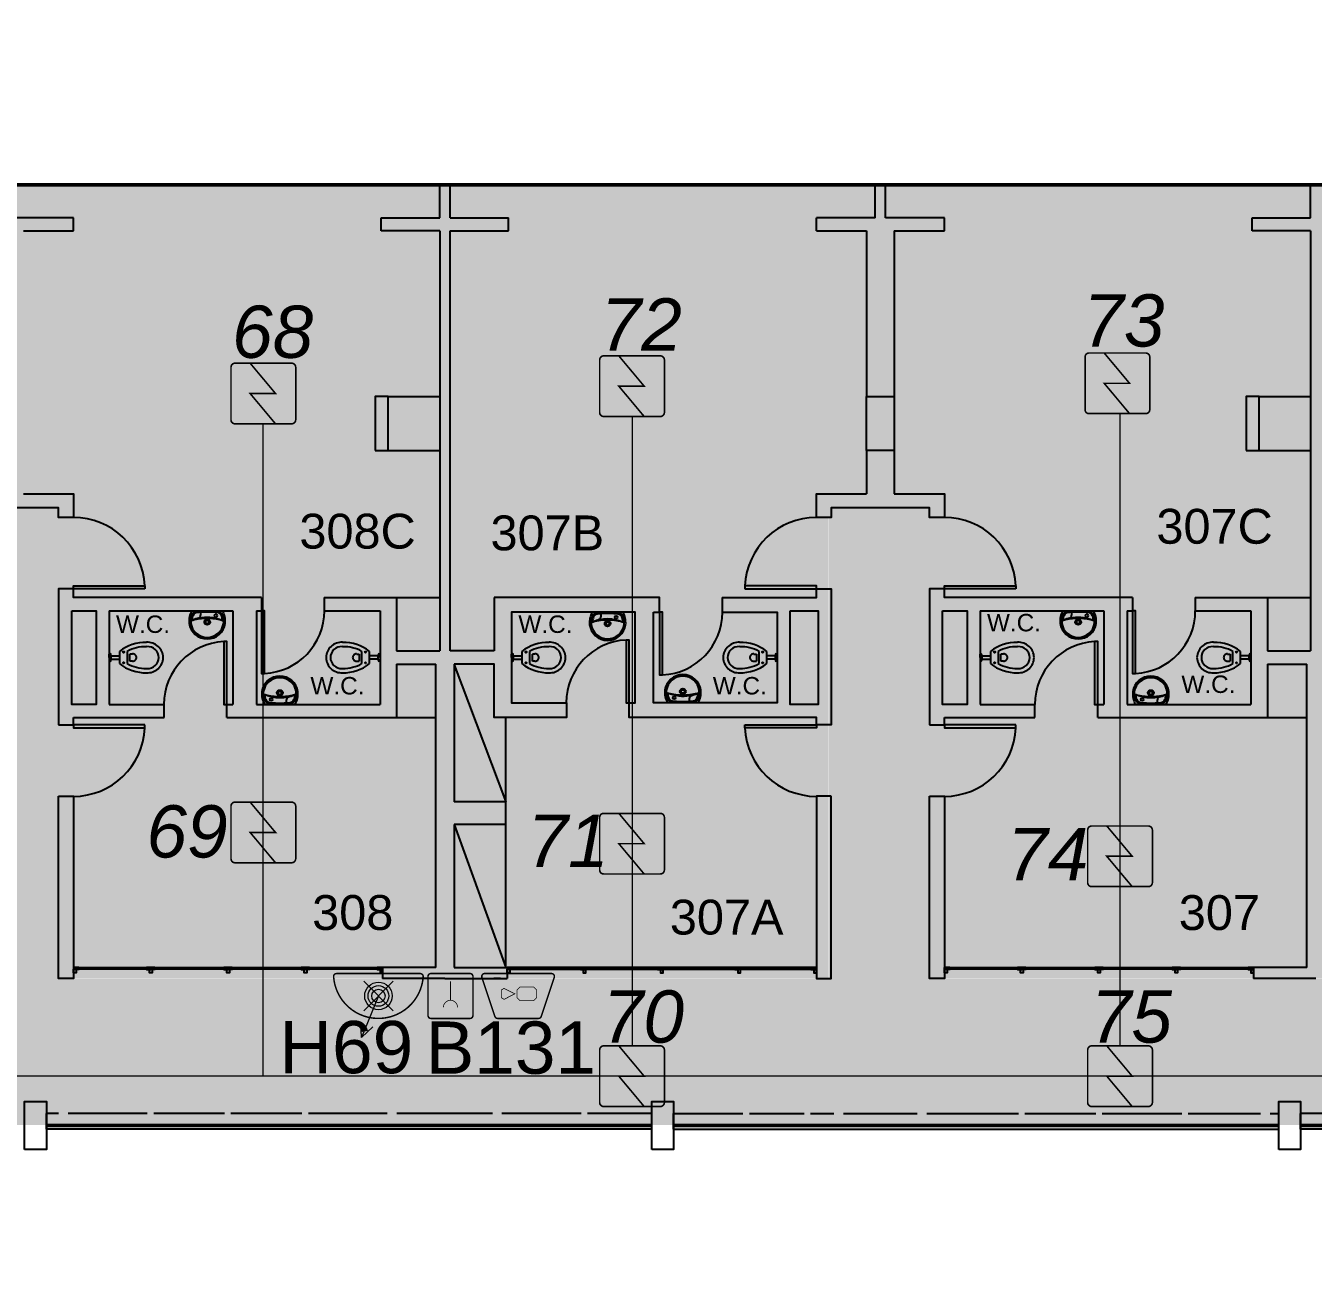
# Model space of a CAD drawing. Header units: metres. Extents: x -331 to 2982, y 362 to 2539.
# Drawn here: x 794.6 to 809.38, y 2202.14 to 2216.45 of the extents above; entities that cross this region are included whole.
import ezdxf
from ezdxf.enums import TextEntityAlignment as Align

# ---------------------------------------------------------------- set-up
doc = ezdxf.new("R2010")
doc.units = ezdxf.units.M
doc.layers.get('0').update_dxf_attribs({"color": 251})
doc.layers.add('_corredores', color=251, linetype='Continuous', plot=False)
doc.layers.add('_salas', color=251, linetype='Continuous', plot=False)
for name, color, linetype in [('ALV', 251, 'Continuous'), ('CX', 251, 'Continuous'), ('DET. FUMAÇA', 1, 'Continuous'), ('Det_Vigas', 251, 'Continuous'), ('Div', 251, 'Continuous'), ('Est', 251, 'Continuous'), ('Mob', 251, 'Continuous'), ('SALAS NOVAS', 7, 'Continuous'), ('Texto_Salas', 251, 'Continuous'), ('vid', 251, 'Continuous')]:
    doc.layers.add(name, color=color, linetype=linetype)
doc.styles.add('ARIAL', font='arial.ttf')
doc.styles.add('DESTAQUE', font='arial.ttf', dxfattribs={"height": 0.4})
doc.styles.add('X3G_ENTITY_1416C35F', font='arial.ttf', dxfattribs={"height": 0.6})
doc.styles.add('X3G_ENTITY_1416C3DD', font='arial.ttf', dxfattribs={"height": 0.6})
doc.styles.add('X3G_ENTITY_1416C3E0', font='arial.ttf', dxfattribs={"height": 0.6})
doc.styles.add('X3G_ENTITY_1416C3E6', font='arial.ttf', dxfattribs={"height": 0.6})
doc.styles.add('X3G_ENTITY_1416C3E9', font='arial.ttf', dxfattribs={"height": 0.6})
doc.styles.add('X3G_ENTITY_1416C3EC', font='arial.ttf', dxfattribs={"height": 0.6})
doc.styles.add('X3G_ENTITY_1416C3EF', font='arial.ttf', dxfattribs={"height": 0.6})
doc.styles.add('X3G_ENTITY_1416C3F2', font='arial.ttf', dxfattribs={"height": 0.6})
doc.styles.add('X3G_ENTITY_1416C3FB', font='arial.ttf', dxfattribs={"height": 0.6})
doc.styles.add('X3G_ENTITY_1422A932', font='arial.ttf', dxfattribs={"height": 0.6})

# ---------------------------------------------------------------- blocks, each defined once
blk = doc.blocks.new('WEW')
at = {"color": 1, "lineweight": 0, "true_color": 0xe60000}
for p, q in [((1781.244, 994.005), (1781.439, 994.482)), ((1781.439, 994.482), (1781.308, 994.36)), ((1781.439, 994.482), (1781.447, 994.302)), ((1781.075, 994.175), (1781.413, 993.836)), ((1781.413, 994.175), (1781.075, 993.836))]:
    blk.add_line(p, q, dxfattribs=at)
at = {"color": 1, "true_color": 0xe60000, "const_width": 0.0172}
for points in [[(1779.259, 993.747), (1780.023, 993.747, 0.511918), (1780.056, 993.793), (1779.907, 994.24, 0.322823), (1779.874, 994.263), (1779.408, 994.263, 0.322823), (1779.375, 994.24), (1779.226, 993.793, 0.511918)], [(1780.193, 994.263), (1780.641, 994.263, -0.414214), (1780.675, 994.229), (1780.675, 993.782, -0.414214), (1780.641, 993.747), (1780.193, 993.747, -0.414214), (1780.159, 993.782), (1780.159, 994.229, -0.414214)], [(1780.764, 993.748), (1781.724, 993.748, 0.435311), (1781.759, 993.784, 0.930949), (1780.73, 993.784, 0.435311)]]:
    blk.add_lwpolyline(points, format="xyb", close=True, dxfattribs=at)
at = {"color": 1, "true_color": 0xe60000, "const_width": 0.0086}
for points in [[(1780.336, 994.135), (1780.338, 994.117), (1780.344, 994.099), (1780.351, 994.088), (1780.365, 994.073), (1780.373, 994.067), (1780.386, 994.06), (1780.397, 994.057), (1780.413, 994.055), (1780.421, 994.055), (1780.431, 994.056), (1780.45, 994.062), (1780.464, 994.07), (1780.477, 994.082), (1780.488, 994.096), (1780.494, 994.11), (1780.497, 994.122), (1780.498, 994.13), (1780.498, 994.136)], [(1780.417, 993.837), (1780.417, 994.055)]]:
    blk.add_lwpolyline(points, dxfattribs=at)
for points in [[(1779.463, 994.06), (1779.617, 994.06), (1779.652, 994.026), (1779.652, 993.936), (1779.617, 993.902), (1779.463, 993.902), (1779.428, 993.936), (1779.428, 994.026)], [(1779.832, 993.936), (1779.832, 994.026), (1779.802, 994.044), (1779.679, 993.981), (1779.802, 993.918)]]:
    blk.add_lwpolyline(points, close=True, dxfattribs=at)
at = {"color": 1, "lineweight": 0, "true_color": 0xe60000}
for radius in [0.158, 0.119, 0.0774]:
    blk.add_circle((1781.244, 994.005), radius, dxfattribs=at)
blk = doc.blocks.new('Detector de fumaça')
at = {"layer": 'DET. FUMAÇA', "linetype": 'Continuous', "lineweight": 15, "const_width": 0.0187}
blk.add_lwpolyline([(774.599, 539.816), (775.249, 539.816, -0.414214), (775.296, 539.769), (775.296, 539.167, -0.414214), (775.249, 539.12), (774.599, 539.12, -0.414214), (774.553, 539.167), (774.553, 539.769, -0.414214)], format="xyb", close=True, dxfattribs=at)
blk.add_lwpolyline([(774.773, 539.816), (775.064, 539.468), (774.773, 539.468), (775.064, 539.12)], dxfattribs=at)

msp = doc.modelspace()

# ---------------------------------------------------------------- hatches: boundary and pattern name
at = {"layer": '_corredores', "transparency": 33554508}
h = msp.add_hatch(color=256, dxfattribs=at)
h.dxf.hatch_style = 1
h.paths.add_polyline_path([(851.611, 2224.542), (870.381, 2224.542), (870.381, 2226.378), (870.191, 2226.378), (870.191, 2226.575), (870.005, 2226.762), (866.306, 2226.763), (866.29, 2226.729), (866.185, 2226.811), (865.424, 2227.572), (863.996, 2227.572), (862.567, 2227.572), (861.757, 2226.763), (861.722, 2226.763), (861.718, 2226.762), (861.705, 2226.761), (861.687, 2226.761), (858.092, 2226.763), (857.746, 2226.416), (857.399, 2226.763), (853.806, 2226.763), (853.79, 2226.729), (853.686, 2226.811), (852.924, 2227.572), (851.496, 2227.572), (849.749, 2227.572), (849.749, 2226.812), (849.609, 2226.812), (849.609, 2229.892), (844.805, 2229.892), (844.805, 2226.871), (844.864, 2226.812), (845.246, 2227.194), (845.628, 2226.812), (845.246, 2226.43), (844.805, 2226.871), (844.805, 2226.753), (844.815, 2226.763), (840.708, 2226.763), (840.376, 2226.43), (840.043, 2226.763), (836.436, 2226.763), (836.42, 2226.729), (836.316, 2226.811), (835.554, 2227.572), (834.126, 2227.572), (832.698, 2227.572), (831.888, 2226.763), (831.852, 2226.763), (831.849, 2226.762), (831.835, 2226.761), (831.817, 2226.761), (828.223, 2226.763), (827.876, 2226.416), (827.529, 2226.763), (823.936, 2226.763), (823.92, 2226.729), (823.815, 2226.811), (823.054, 2227.572), (821.626, 2227.572), (820.197, 2227.572), (819.387, 2226.763), (819.352, 2226.763), (819.348, 2226.762), (819.335, 2226.761), (819.317, 2226.761), (815.722, 2226.763), (815.376, 2226.416), (815.029, 2226.763), (811.436, 2226.763), (811.42, 2226.729), (811.315, 2226.811), (810.554, 2227.572), (809.126, 2227.572), (807.697, 2227.572), (806.887, 2226.763), (806.852, 2226.763), (806.848, 2226.762), (806.835, 2226.761), (806.817, 2226.761), (803.222, 2226.763), (802.876, 2226.416), (802.529, 2226.763), (798.936, 2226.763), (798.92, 2226.729), (798.815, 2226.811), (798.054, 2227.572), (796.626, 2227.572), (795.197, 2227.572), (794.387, 2226.763), (794.352, 2226.763), (794.348, 2226.762), (794.335, 2226.761), (794.317, 2226.761), (790.722, 2226.763), (790.376, 2226.416), (790.029, 2226.763), (786.436, 2226.763), (786.42, 2226.729), (786.315, 2226.811), (785.554, 2227.572), (784.126, 2227.572), (782.697, 2227.572), (781.887, 2226.763), (781.852, 2226.763), (781.848, 2226.762), (781.835, 2226.761), (781.817, 2226.761), (778.222, 2226.763), (777.876, 2226.416), (777.529, 2226.763), (773.936, 2226.763), (773.92, 2226.729), (773.816, 2226.811), (773.054, 2227.572), (771.626, 2227.572), (770.197, 2227.572), (769.387, 2226.763), (769.352, 2226.763), (769.348, 2226.762), (769.335, 2226.761), (769.317, 2226.761), (765.617, 2226.762), (765.431, 2226.575), (765.431, 2226.378), (765.241, 2226.378), (765.241, 2224.542), (770.086, 2224.542), (770.086, 2214.629), (770.226, 2214.629), (770.226, 2205.509), (767.338, 2205.509), (767.338, 2207.704), (766.211, 2207.704), (766.211, 2205.509), (751.111, 2205.509), (751.111, 2210.741), (749.911, 2210.741), (749.911, 2205.509), (746.061, 2205.509), (746.061, 2201.894), (748.431, 2201.894), (748.431, 2203.594), (748.031, 2203.594), (748.031, 2203.794), (754.456, 2203.794), (754.456, 2203.594), (754.131, 2203.594), (754.131, 2201.894), (754.456, 2201.894), (754.456, 2201.694), (754.456, 2201.169), (757.956, 2201.169), (757.956, 2203.569), (757.956, 2203.769), (768.011, 2203.769), (768.011, 2203.749), (768.816, 2203.749), (768.816, 2195.789), (767.986, 2195.789), (767.986, 2195.769), (762.346, 2195.769), (761.071, 2195.769), (761.071, 2193.044), (754.156, 2193.044), (752.481, 2193.044), (752.481, 2160.519), (752.481, 2157.069), (754.081, 2157.069), (754.081, 2160.544), (753.906, 2160.544), (753.906, 2163.419), (754.171, 2163.419), (754.171, 2187.629), (760.806, 2187.629), (760.806, 2187.719), (773.011, 2187.719), (775.861, 2187.719), (782.791, 2187.719), (782.791, 2190.319), (775.861, 2190.319), (772.986, 2190.319), (772.986, 2195.79), (771.756, 2195.789), (771.756, 2203.744), (773.121, 2203.744), (773.121, 2203.829), (845.141, 2203.829), (845.141, 2195.819), (845.261, 2195.819), (845.261, 2190.319), (839.761, 2190.319), (839.761, 2188.494), (845.261, 2188.494), (845.261, 2187.569), (849.661, 2187.569), (849.661, 2185.094), (852.261, 2185.094), (852.261, 2183.894), (853.061, 2183.894), (853.061, 2176.889), (852.261, 2176.889), (852.261, 2175.254), (853.061, 2175.254), (853.061, 2168.394), (852.261, 2168.394), (852.261, 2166.994), (853.061, 2166.994), (853.061, 2159.489), (825.261, 2159.489), (825.261, 2158.669), (814.561, 2158.669), (814.561, 2159.469), (811.031, 2159.469), (811.031, 2158.069), (813.081, 2158.069), (813.081, 2157.769), (812.881, 2157.769), (812.881, 2156.869), (827.081, 2156.869), (827.081, 2158.069), (854.661, 2158.069), (854.661, 2183.893), (855.756, 2183.893), (855.756, 2184.657), (854.661, 2184.657), (854.661, 2186.757), (855.756, 2186.757), (855.756, 2187.519), (852.011, 2187.519), (852.011, 2187.719), (870.321, 2187.719), (870.321, 2195.769), (866.411, 2195.769), (866.411, 2195.773), (852.411, 2195.789), (852.411, 2195.699), (852.411, 2190.369), (849.561, 2190.369), (849.561, 2205.509), (845.001, 2205.509), (845.001, 2208.659), (849.561, 2208.659), (849.561, 2208.919), (849.561, 2212.194), (852.211, 2212.194), (852.211, 2214.629), (851.611, 2214.629)])
h.paths.add_polyline_path([(845.931, 2221.609), (845.47, 2221.609), (845.47, 2222.029), (843.97, 2222.029), (843.97, 2221.609), (843.95, 2220.109), (845.93, 2220.109), (845.931, 2214.629), (846.008, 2214.629), (846.008, 2210.809), (843.811, 2210.809), (843.811, 2205.509), (835.011, 2205.509), (835.011, 2210.809), (833.811, 2210.809), (833.811, 2205.509), (825.011, 2205.509), (825.011, 2210.809), (823.811, 2210.809), (823.811, 2205.509), (815.011, 2205.509), (815.011, 2210.809), (813.811, 2210.809), (813.811, 2205.509), (805.011, 2205.509), (805.011, 2210.809), (803.811, 2210.809), (803.811, 2205.509), (795.011, 2205.509), (795.011, 2210.809), (793.811, 2210.809), (793.811, 2205.509), (785.011, 2205.509), (785.011, 2210.809), (783.811, 2210.809), (783.811, 2205.509), (775.011, 2205.509), (775.011, 2210.809), (773.981, 2210.809), (773.981, 2205.509), (773.196, 2205.509), (773.196, 2214.629), (773.126, 2214.629), (773.125, 2220.109), (775.146, 2220.109), (775.146, 2221.609), (775.126, 2221.609), (775.126, 2222.029), (773.626, 2222.029), (773.626, 2221.609), (773.166, 2221.609), (773.166, 2224.542), (845.931, 2224.541)], flags=16)
h.paths.add_polyline_path([(851.496, 2226.43), (851.114, 2226.812), (851.496, 2227.194), (851.878, 2226.812)], flags=16)
h.paths.add_polyline_path([(834.508, 2226.812), (834.126, 2226.43), (833.744, 2226.812), (834.126, 2227.194)], flags=16)
h.paths.add_polyline_path([(863.614, 2226.812), (863.996, 2227.194), (864.378, 2226.812), (863.996, 2226.43)], flags=16)
h.paths.add_polyline_path([(822.008, 2226.812), (821.626, 2226.43), (821.244, 2226.812), (821.626, 2227.194)], flags=16)
h.paths.add_polyline_path([(864.389, 2190.556), (864.551, 2190.634), (864.712, 2190.35), (866.013, 2191.248, -0.431733), (866.332, 2192.391), (865.598, 2193.79), (865.28, 2193.589), (865.172, 2193.734, -2.788173)], flags=16)
h.paths.add_polyline_path([(809.508, 2226.812), (809.126, 2226.43), (808.744, 2226.812), (809.126, 2227.194)], flags=16)
h.paths.add_polyline_path([(797.008, 2226.812), (796.626, 2226.43), (796.244, 2226.812), (796.626, 2227.194)], flags=16)
h.paths.add_polyline_path([(784.507, 2226.812), (784.126, 2226.43), (783.744, 2226.812), (784.126, 2227.194)], flags=16)
h.paths.add_polyline_path([(772.008, 2226.812), (771.626, 2226.43), (771.244, 2226.812), (771.626, 2227.194)], flags=16)
h.paths.add_polyline_path([(767.557, 2193.922), (767.41, 2193.819), (767.205, 2194.063), (766.31, 2193.169, -0.414214), (766.31, 2192.369), (767.205, 2191.475), (767.41, 2191.719), (767.557, 2191.616, -3.171595)], flags=16)
at = {"layer": '_salas', "transparency": 33554559}
h = msp.add_hatch(color=256, dxfattribs=at)
h.dxf.hatch_style = 1
h.paths.add_polyline_path([(823.809, 2210.811), (825.009, 2210.811), (825.009, 2205.511), (833.809, 2205.511), (833.809, 2210.811), (835.009, 2210.811), (835.009, 2205.511), (843.809, 2205.511), (843.809, 2210.811), (846.006, 2210.811), (846.006, 2214.631), (845.929, 2214.631), (773.194, 2214.631), (773.194, 2205.511), (773.979, 2205.511), (773.979, 2210.811), (775.009, 2210.811), (775.009, 2205.511), (783.809, 2205.511), (783.809, 2210.811), (785.009, 2210.811), (785.009, 2205.511), (793.809, 2205.511), (793.809, 2210.811), (795.009, 2210.811), (795.009, 2205.511), (803.809, 2205.511), (803.809, 2210.811), (805.009, 2210.811), (805.009, 2205.511), (813.809, 2205.511), (813.809, 2210.811), (815.009, 2210.811), (815.009, 2205.511), (823.809, 2205.511)])

# ---------------------------------------------------------------- linework, layer by layer
at = {"layer": 'ALV'}
for p, q in [((799.349, 2214.241), (799.349, 2214.611)), ((799.469, 2214.241), (799.469, 2214.611)), ((804.349, 2214.611), (804.469, 2214.611)), ((804.349, 2214.241), (804.349, 2214.611)), ((804.469, 2214.241), (804.469, 2214.611)), ((809.349, 2214.241), (809.349, 2214.611)), ((795.144, 2214.241), (794.469, 2214.241)), ((795.144, 2214.091), (795.144, 2214.241)), ((798.679, 2214.091), (798.679, 2214.241)), ((798.679, 2214.241), (799.349, 2214.241)), ((799.469, 2214.241), (800.139, 2214.241)), ((800.139, 2214.091), (800.139, 2214.241)), ((803.674, 2214.091), (803.674, 2214.241)), ((804.349, 2214.241), (803.674, 2214.241)), ((805.144, 2214.241), (804.469, 2214.241)), ((805.144, 2214.091), (805.144, 2214.241)), ((808.679, 2214.091), (808.679, 2214.241)), ((808.679, 2214.241), (809.349, 2214.241)), ((794.569, 2214.091), (795.144, 2214.091)), ((799.349, 2214.091), (798.679, 2214.091)), ((799.349, 2214.091), (799.349, 2209.269)), ((799.469, 2209.269), (799.469, 2214.091)), ((799.469, 2214.091), (800.139, 2214.091)), ((803.674, 2214.091), (804.249, 2214.091)), ((804.249, 2214.091), (804.249, 2212.191)), ((804.569, 2214.091), (805.144, 2214.091)), ((804.569, 2214.091), (804.569, 2212.191)), ((809.349, 2214.091), (808.679, 2214.091)), ((809.349, 2214.091), (809.349, 2209.269)), ((804.249, 2211.571), (804.249, 2211.071)), ((804.569, 2211.571), (804.569, 2211.071)), ((797.304, 2209.881), (797.304, 2209.731)), ((798.024, 2209.881), (798.854, 2209.881)), ((798.024, 2209.881), (798.024, 2209.731)), ((798.854, 2209.881), (798.854, 2209.269)), ((800.964, 2209.881), (799.974, 2209.881)), ((799.974, 2209.881), (799.974, 2209.269)), ((807.304, 2209.881), (807.304, 2209.731)), ((808.024, 2209.881), (808.854, 2209.881)), ((808.024, 2209.881), (808.024, 2209.731)), ((808.854, 2209.881), (808.854, 2209.269)), ((795.554, 2209.731), (795.554, 2208.656)), ((795.554, 2209.731), (796.974, 2209.731)), ((796.974, 2209.731), (796.974, 2208.656)), ((797.244, 2209.731), (797.304, 2209.731)), ((797.244, 2209.731), (797.244, 2208.656)), ((798.024, 2209.731), (798.664, 2209.731)), ((798.664, 2209.731), (798.664, 2208.656)), ((805.554, 2209.731), (805.554, 2208.656)), ((805.554, 2209.731), (806.974, 2209.731)), ((806.974, 2209.731), (806.974, 2208.656)), ((807.244, 2209.731), (807.304, 2209.731)), ((807.244, 2209.731), (807.244, 2208.656)), ((808.024, 2209.731), (808.664, 2209.731)), ((808.664, 2209.731), (808.664, 2208.656)), ((798.854, 2209.269), (799.349, 2209.269)), ((799.974, 2209.269), (799.469, 2209.269)), ((808.854, 2209.269), (809.349, 2209.269)), ((798.854, 2209.119), (798.854, 2208.506)), ((798.854, 2209.119), (799.304, 2209.119)), ((799.304, 2205.636), (799.304, 2209.119)), ((799.514, 2209.119), (799.514, 2207.536)), ((808.854, 2209.119), (808.854, 2208.506)), ((808.854, 2209.119), (809.304, 2209.119)), ((809.304, 2205.636), (809.304, 2209.119)), ((795.554, 2208.656), (796.184, 2208.656)), ((796.184, 2208.506), (796.184, 2208.656)), ((796.904, 2208.656), (796.974, 2208.656)), ((796.904, 2208.506), (796.904, 2208.656)), ((797.244, 2208.656), (798.664, 2208.656)), ((805.554, 2208.656), (806.184, 2208.656)), ((806.184, 2208.506), (806.184, 2208.656)), ((806.904, 2208.656), (806.974, 2208.656)), ((806.904, 2208.506), (806.904, 2208.656)), ((807.244, 2208.656), (808.664, 2208.656)), ((795.144, 2208.506), (796.184, 2208.506)), ((795.144, 2208.421), (795.144, 2208.506)), ((796.904, 2208.506), (798.854, 2208.506)), ((805.144, 2208.506), (806.184, 2208.506)), ((805.144, 2208.421), (805.144, 2208.506)), ((806.904, 2208.506), (808.854, 2208.506)), ((794.974, 2208.421), (795.144, 2208.421)), ((804.974, 2208.421), (805.144, 2208.421)), ((800.109, 2207.536), (799.514, 2207.536)), ((800.109, 2207.276), (800.109, 2207.536)), ((799.514, 2207.276), (799.514, 2205.636)), ((800.109, 2207.276), (799.514, 2207.276)), ((799.304, 2205.636), (798.694, 2205.636)), ((798.694, 2205.636), (798.694, 2205.511)), ((799.514, 2205.636), (800.124, 2205.636)), ((800.124, 2205.636), (800.124, 2205.511)), ((809.304, 2205.636), (808.694, 2205.636)), ((808.694, 2205.636), (808.694, 2205.511)), ((799.409, 2205.511), (798.694, 2205.511)), ((799.409, 2205.511), (800.124, 2205.511)), ((809.409, 2205.511), (808.694, 2205.511))]:
    msp.add_line(p, q, dxfattribs=at)
for points in [[(794.569, 2211.071), (795.144, 2211.071), (795.144, 2210.801), (794.974, 2210.801), (794.974, 2210.911), (793.844, 2210.911), (793.844, 2210.801), (793.674, 2210.801), (793.674, 2211.071), (794.249, 2211.071)], [(804.569, 2211.071), (805.144, 2211.071), (805.144, 2210.801), (804.974, 2210.801), (804.974, 2210.911), (803.844, 2210.911), (803.844, 2210.801), (803.674, 2210.801), (803.674, 2211.071), (804.249, 2211.071)], [(797.304, 2209.881), (795.144, 2209.881), (795.144, 2209.981), (794.974, 2209.981), (794.974, 2208.421)], [(802.594, 2209.881), (803.674, 2209.881), (803.674, 2209.981), (803.844, 2209.981), (803.844, 2208.421), (803.674, 2208.421), (803.674, 2208.506), (801.524, 2208.506), (801.524, 2208.674), (801.594, 2208.674), (801.594, 2209.714), (800.174, 2209.714), (800.174, 2208.674), (800.804, 2208.674), (800.804, 2208.506), (799.974, 2208.506), (799.974, 2209.119), (799.514, 2209.119)], [(801.804, 2209.714), (801.874, 2209.714), (801.874, 2209.881), (799.974, 2209.881)], [(802.594, 2209.881), (802.594, 2209.714), (803.224, 2209.714), (803.224, 2208.674), (801.804, 2208.674), (801.804, 2209.714)], [(807.304, 2209.881), (805.144, 2209.881), (805.144, 2209.981), (804.974, 2209.981), (804.974, 2208.421)], [(796.047, 2205.615), (796.047, 2205.575), (796.017, 2205.575), (796.017, 2205.615)], [(796.934, 2205.615), (796.934, 2205.575), (796.904, 2205.575), (796.904, 2205.615)], [(801.884, 2205.615), (801.884, 2205.575), (801.914, 2205.575), (801.914, 2205.615)], [(806.047, 2205.615), (806.047, 2205.575), (806.017, 2205.575), (806.017, 2205.615)], [(806.934, 2205.615), (806.934, 2205.575), (806.904, 2205.575), (806.904, 2205.615)]]:
    msp.add_lwpolyline(points, dxfattribs=at)
for points in [[(795.124, 2209.731), (795.404, 2209.731), (795.404, 2208.656), (795.124, 2208.656)], [(803.374, 2209.731), (803.694, 2209.731), (803.694, 2208.656), (803.374, 2208.656)], [(805.124, 2209.731), (805.404, 2209.731), (805.404, 2208.656), (805.124, 2208.656)], [(794.974, 2207.601), (795.144, 2207.601), (795.144, 2205.511), (794.974, 2205.511)], [(803.844, 2207.601), (803.674, 2207.601), (803.674, 2205.511), (803.844, 2205.511)], [(804.974, 2207.601), (805.144, 2207.601), (805.144, 2205.511), (804.974, 2205.511)], [(795.148, 2205.635), (798.69, 2205.635), (798.69, 2205.615), (795.148, 2205.615)], [(795.984, 2205.635), (796.029, 2205.635), (796.029, 2205.615), (795.984, 2205.615), (795.984, 2205.614), (796.03, 2205.614), (796.03, 2205.636), (795.984, 2205.636)], [(796.033, 2205.636), (796.03, 2205.636), (796.03, 2205.614), (796.033, 2205.614)], [(796.08, 2205.635), (796.034, 2205.635), (796.034, 2205.615), (796.08, 2205.615), (796.08, 2205.614), (796.033, 2205.614), (796.033, 2205.636), (796.08, 2205.636)], [(796.871, 2205.635), (796.917, 2205.635), (796.917, 2205.615), (796.871, 2205.615), (796.871, 2205.614), (796.918, 2205.614), (796.918, 2205.636), (796.871, 2205.636)], [(796.921, 2205.636), (796.918, 2205.636), (796.918, 2205.614), (796.921, 2205.614)], [(796.967, 2205.635), (796.922, 2205.635), (796.922, 2205.615), (796.967, 2205.615), (796.967, 2205.614), (796.921, 2205.614), (796.921, 2205.636), (796.967, 2205.636)], [(803.67, 2205.635), (800.128, 2205.635), (800.128, 2205.615), (803.67, 2205.615)], [(801.851, 2205.635), (801.897, 2205.635), (801.897, 2205.615), (801.851, 2205.615), (801.851, 2205.614), (801.898, 2205.614), (801.898, 2205.636), (801.851, 2205.636)], [(801.898, 2205.636), (801.901, 2205.636), (801.901, 2205.614), (801.898, 2205.614)], [(801.947, 2205.635), (801.902, 2205.635), (801.902, 2205.615), (801.947, 2205.615), (801.947, 2205.614), (801.901, 2205.614), (801.901, 2205.636), (801.947, 2205.636)], [(805.148, 2205.635), (808.69, 2205.635), (808.69, 2205.615), (805.148, 2205.615)], [(805.984, 2205.635), (806.029, 2205.635), (806.029, 2205.615), (805.984, 2205.615), (805.984, 2205.614), (806.03, 2205.614), (806.03, 2205.636), (805.984, 2205.636)], [(806.033, 2205.636), (806.03, 2205.636), (806.03, 2205.614), (806.033, 2205.614)], [(806.08, 2205.635), (806.034, 2205.635), (806.034, 2205.615), (806.08, 2205.615), (806.08, 2205.614), (806.033, 2205.614), (806.033, 2205.636), (806.08, 2205.636)], [(806.871, 2205.635), (806.917, 2205.635), (806.917, 2205.615), (806.871, 2205.615), (806.871, 2205.614), (806.918, 2205.614), (806.918, 2205.636), (806.871, 2205.636)], [(806.921, 2205.636), (806.918, 2205.636), (806.918, 2205.614), (806.921, 2205.614)], [(806.967, 2205.635), (806.922, 2205.635), (806.922, 2205.615), (806.967, 2205.615), (806.967, 2205.614), (806.921, 2205.614), (806.921, 2205.636), (806.967, 2205.636)]]:
    msp.add_lwpolyline(points, close=True, dxfattribs=at)
at = {"layer": 'CX'}
for points in [[(795.964, 2209.981), (795.144, 2209.981), (795.144, 2210.016), (795.964, 2210.016)], [(802.854, 2209.981), (803.674, 2209.981), (803.674, 2210.016), (802.854, 2210.016)], [(805.964, 2209.981), (805.144, 2209.981), (805.144, 2210.016), (805.964, 2210.016)], [(797.339, 2209.011), (797.339, 2209.731), (797.304, 2209.731), (797.304, 2209.011)], [(801.909, 2208.994), (801.909, 2209.714), (801.874, 2209.714), (801.874, 2208.994)], [(807.339, 2209.011), (807.339, 2209.731), (807.304, 2209.731), (807.304, 2209.011)], [(801.489, 2209.394), (801.489, 2208.674), (801.524, 2208.674), (801.524, 2209.394)], [(796.869, 2209.376), (796.869, 2208.656), (796.904, 2208.656), (796.904, 2209.376)], [(806.869, 2209.376), (806.869, 2208.656), (806.904, 2208.656), (806.904, 2209.376)], [(795.964, 2208.421), (795.144, 2208.421), (795.144, 2208.386), (795.964, 2208.386)], [(802.854, 2208.421), (803.674, 2208.421), (803.674, 2208.386), (802.854, 2208.386)], [(805.964, 2208.421), (805.144, 2208.421), (805.144, 2208.386), (805.964, 2208.386)], [(795.147, 2205.636), (795.144, 2205.636), (795.144, 2205.614), (795.147, 2205.614)], [(795.207, 2205.635), (795.148, 2205.635), (795.148, 2205.615), (795.207, 2205.615), (795.207, 2205.614), (795.147, 2205.614), (795.147, 2205.636), (795.207, 2205.636)], [(797.759, 2205.635), (797.804, 2205.635), (797.804, 2205.615), (797.759, 2205.615), (797.759, 2205.614), (797.805, 2205.614), (797.805, 2205.636), (797.759, 2205.636)], [(797.808, 2205.636), (797.805, 2205.636), (797.805, 2205.614), (797.808, 2205.614)], [(797.855, 2205.635), (797.809, 2205.635), (797.809, 2205.615), (797.855, 2205.615), (797.855, 2205.614), (797.808, 2205.614), (797.808, 2205.636), (797.855, 2205.636)], [(798.631, 2205.635), (798.69, 2205.635), (798.69, 2205.615), (798.631, 2205.615), (798.631, 2205.614), (798.691, 2205.614), (798.691, 2205.636), (798.631, 2205.636)], [(798.691, 2205.636), (798.694, 2205.636), (798.694, 2205.614), (798.691, 2205.614)], [(800.127, 2205.636), (800.124, 2205.636), (800.124, 2205.614), (800.127, 2205.614)], [(800.187, 2205.635), (800.128, 2205.635), (800.128, 2205.615), (800.187, 2205.615), (800.187, 2205.614), (800.127, 2205.614), (800.127, 2205.636), (800.187, 2205.636)], [(800.964, 2205.635), (801.009, 2205.635), (801.009, 2205.615), (800.964, 2205.615), (800.964, 2205.614), (801.01, 2205.614), (801.01, 2205.636), (800.964, 2205.636)], [(801.01, 2205.636), (801.013, 2205.636), (801.013, 2205.614), (801.01, 2205.614)], [(801.06, 2205.635), (801.014, 2205.635), (801.014, 2205.615), (801.06, 2205.615), (801.06, 2205.614), (801.013, 2205.614), (801.013, 2205.636), (801.06, 2205.636)], [(802.739, 2205.635), (802.784, 2205.635), (802.784, 2205.615), (802.739, 2205.615), (802.739, 2205.614), (802.785, 2205.614), (802.785, 2205.636), (802.739, 2205.636)], [(802.785, 2205.636), (802.788, 2205.636), (802.788, 2205.614), (802.785, 2205.614)], [(802.835, 2205.635), (802.789, 2205.635), (802.789, 2205.615), (802.835, 2205.615), (802.835, 2205.614), (802.788, 2205.614), (802.788, 2205.636), (802.835, 2205.636)], [(803.611, 2205.635), (803.67, 2205.635), (803.67, 2205.615), (803.611, 2205.615), (803.611, 2205.614), (803.671, 2205.614), (803.671, 2205.636), (803.611, 2205.636)], [(803.671, 2205.636), (803.674, 2205.636), (803.674, 2205.614), (803.671, 2205.614)], [(805.147, 2205.636), (805.144, 2205.636), (805.144, 2205.614), (805.147, 2205.614)], [(805.207, 2205.635), (805.148, 2205.635), (805.148, 2205.615), (805.207, 2205.615), (805.207, 2205.614), (805.147, 2205.614), (805.147, 2205.636), (805.207, 2205.636)], [(807.759, 2205.635), (807.804, 2205.635), (807.804, 2205.615), (807.759, 2205.615), (807.759, 2205.614), (807.805, 2205.614), (807.805, 2205.636), (807.759, 2205.636)], [(807.808, 2205.636), (807.805, 2205.636), (807.805, 2205.614), (807.808, 2205.614)], [(807.855, 2205.635), (807.809, 2205.635), (807.809, 2205.615), (807.855, 2205.615), (807.855, 2205.614), (807.808, 2205.614), (807.808, 2205.636), (807.855, 2205.636)], [(808.631, 2205.635), (808.69, 2205.635), (808.69, 2205.615), (808.631, 2205.615), (808.631, 2205.614), (808.691, 2205.614), (808.691, 2205.636), (808.631, 2205.636)], [(808.691, 2205.636), (808.694, 2205.636), (808.694, 2205.614), (808.691, 2205.614)]]:
    msp.add_lwpolyline(points, close=True, dxfattribs=at)
for points in [[(795.174, 2205.615), (795.174, 2205.575), (795.144, 2205.575), (795.144, 2205.615)], [(797.822, 2205.615), (797.822, 2205.575), (797.792, 2205.575), (797.792, 2205.615)], [(798.664, 2205.615), (798.664, 2205.575), (798.694, 2205.575), (798.694, 2205.615)], [(800.154, 2205.615), (800.154, 2205.575), (800.124, 2205.575), (800.124, 2205.615)], [(800.997, 2205.615), (800.997, 2205.575), (801.027, 2205.575), (801.027, 2205.615)], [(802.772, 2205.615), (802.772, 2205.575), (802.802, 2205.575), (802.802, 2205.615)], [(803.644, 2205.615), (803.644, 2205.575), (803.674, 2205.575), (803.674, 2205.615)], [(805.174, 2205.615), (805.174, 2205.575), (805.144, 2205.575), (805.144, 2205.615)], [(807.822, 2205.615), (807.822, 2205.575), (807.792, 2205.575), (807.792, 2205.615)], [(808.664, 2205.615), (808.664, 2205.575), (808.694, 2205.575), (808.694, 2205.615)]]:
    msp.add_lwpolyline(points, dxfattribs=at)
at = {"layer": 'CX', "color": 251, "true_color": 0x606060}
for centre, radius, start, end in [((795.144, 2209.981), 0.821, 2.4441, 90), ((803.674, 2209.981), 0.821, 90, 177.5559), ((805.144, 2209.981), 0.821, 2.4441, 90), ((797.304, 2209.731), 0.721, 272.783, 0), ((801.874, 2209.714), 0.721, 272.783, 0), ((807.304, 2209.731), 0.721, 272.783, 0), ((801.524, 2208.674), 0.721, 92.783, 180), ((796.904, 2208.656), 0.721, 92.783, 180), ((806.904, 2208.656), 0.721, 92.783, 180), ((795.144, 2208.421), 0.821, 270, 357.5559), ((803.674, 2208.421), 0.821, 182.4441, 270), ((805.144, 2208.421), 0.821, 270, 357.5559)]:
    msp.add_arc(centre, radius, start, end, dxfattribs=at)
at = {"layer": 'Det_Vigas', "color": 251}
for p, q in [((796.067, 2205.615), (795.992, 2205.615)), ((797.843, 2205.615), (797.768, 2205.615)), ((801.048, 2205.615), (800.973, 2205.615)), ((800.047, 2205.511), (799.972, 2205.511)), ((794.974, 2203.961), (794.834, 2203.961)), ((794.834, 2203.781), (794.834, 2203.961)), ((795.992, 2203.961), (795.084, 2203.961)), ((796.877, 2203.961), (796.067, 2203.961)), ((797.768, 2203.961), (796.952, 2203.961)), ((798.748, 2203.961), (797.843, 2203.961)), ((799.954, 2203.961), (798.858, 2203.961)), ((800.973, 2203.961), (800.064, 2203.961)), ((801.784, 2203.961), (801.048, 2203.961)), ((801.784, 2203.781), (801.784, 2203.961)), ((802.034, 2203.961), (802.83, 2203.961)), ((802.034, 2203.781), (802.034, 2203.961)), ((802.905, 2203.961), (803.533, 2203.961)), ((803.608, 2203.961), (803.875, 2203.961)), ((803.985, 2203.961), (804.833, 2203.961)), ((804.943, 2203.961), (805.994, 2203.961)), ((806.069, 2203.961), (806.882, 2203.961)), ((806.957, 2203.961), (807.869, 2203.961)), ((807.944, 2203.961), (808.774, 2203.961)), ((808.884, 2203.961), (808.984, 2203.961)), ((808.984, 2203.781), (808.984, 2203.961)), ((809.934, 2203.961), (809.234, 2203.961)), ((809.234, 2203.781), (809.234, 2203.961)), ((801.784, 2203.781), (794.834, 2203.781)), ((802.034, 2203.781), (808.984, 2203.781)), ((816.184, 2203.781), (809.234, 2203.781))]:
    msp.add_line(p, q, dxfattribs=at)
at = {"layer": 'Div', "color": 150, "linetype": 'Continuous', "lineweight": 0}
for p, q in [((801.558, 2211.96), (801.558, 2204.736)), ((807.161, 2204.736), (807.161, 2211.993)), ((797.324, 2204.388), (797.324, 2211.876)), ((847.093, 2204.388), (750.816, 2204.388))]:
    msp.add_line(p, q, dxfattribs=at)
at = {"layer": 'Est'}
for points in [[(798.609, 2211.571), (798.759, 2211.571), (798.759, 2212.191), (798.609, 2212.191)], [(804.249, 2212.191), (804.569, 2212.191), (804.569, 2211.571), (804.249, 2211.571)], [(808.609, 2211.571), (808.759, 2211.571), (808.759, 2212.191), (808.609, 2212.191)]]:
    msp.add_lwpolyline(points, close=True, dxfattribs=at)
at = {"layer": 'Est', "color": 251}
for points in [[(794.584, 2203.546), (794.584, 2204.096), (794.834, 2204.096), (794.834, 2203.546)], [(801.784, 2203.546), (801.784, 2204.096), (802.034, 2204.096), (802.034, 2203.546)], [(808.984, 2203.546), (808.984, 2204.096), (809.234, 2204.096), (809.234, 2203.546)]]:
    msp.add_lwpolyline(points, close=True, dxfattribs=at)
at = {"layer": 'Mob'}
for p, q in [((798.759, 2212.191), (799.349, 2212.191)), ((808.759, 2212.191), (809.349, 2212.191)), ((798.759, 2211.571), (799.349, 2211.571)), ((808.759, 2211.571), (809.349, 2211.571)), ((798.854, 2209.881), (799.349, 2209.881)), ((808.854, 2209.881), (809.349, 2209.881)), ((796.503, 2209.731), (796.855, 2209.731)), ((801.101, 2209.714), (801.452, 2209.714)), ((806.503, 2209.731), (806.855, 2209.731)), ((795.674, 2209.264), (795.674, 2209.124)), ((795.762, 2209.264), (795.762, 2209.124)), ((798.456, 2209.124), (798.456, 2209.264)), ((798.544, 2209.124), (798.544, 2209.264)), ((800.294, 2209.264), (800.294, 2209.124)), ((800.382, 2209.264), (800.382, 2209.124)), ((803.016, 2209.124), (803.016, 2209.264)), ((803.104, 2209.124), (803.104, 2209.264)), ((805.674, 2209.264), (805.674, 2209.124)), ((805.762, 2209.264), (805.762, 2209.124)), ((808.456, 2209.124), (808.456, 2209.264)), ((808.544, 2209.124), (808.544, 2209.264)), ((795.554, 2209.194), (795.554, 2209.234)), ((795.554, 2209.234), (795.565, 2209.234)), ((795.554, 2209.194), (795.554, 2209.153)), ((795.554, 2209.153), (795.565, 2209.153)), ((795.574, 2209.214), (795.574, 2209.225)), ((795.574, 2209.214), (795.574, 2209.174)), ((795.574, 2209.214), (795.674, 2209.214)), ((795.574, 2209.174), (795.674, 2209.174)), ((795.574, 2209.174), (795.574, 2209.163)), ((795.793, 2209.153), (795.793, 2209.234)), ((795.822, 2209.234), (795.793, 2209.234)), ((795.822, 2209.153), (795.793, 2209.153)), ((798.396, 2209.234), (798.425, 2209.234)), ((798.396, 2209.153), (798.425, 2209.153)), ((798.425, 2209.234), (798.425, 2209.153)), ((798.644, 2209.214), (798.544, 2209.214)), ((798.644, 2209.174), (798.544, 2209.174)), ((798.644, 2209.214), (798.644, 2209.225)), ((798.644, 2209.174), (798.644, 2209.214)), ((798.644, 2209.174), (798.644, 2209.163)), ((798.664, 2209.234), (798.653, 2209.234)), ((798.664, 2209.153), (798.653, 2209.153)), ((798.664, 2209.194), (798.664, 2209.234)), ((798.664, 2209.194), (798.664, 2209.153)), ((800.174, 2209.194), (800.174, 2209.234)), ((800.174, 2209.234), (800.185, 2209.234)), ((800.174, 2209.194), (800.174, 2209.153)), ((800.174, 2209.153), (800.185, 2209.153)), ((800.194, 2209.214), (800.194, 2209.225)), ((800.194, 2209.214), (800.194, 2209.174)), ((800.194, 2209.214), (800.294, 2209.214)), ((800.194, 2209.174), (800.294, 2209.174)), ((800.194, 2209.174), (800.194, 2209.163)), ((800.413, 2209.153), (800.413, 2209.234)), ((800.442, 2209.234), (800.413, 2209.234)), ((800.442, 2209.153), (800.413, 2209.153)), ((802.956, 2209.234), (802.985, 2209.234)), ((802.956, 2209.153), (802.985, 2209.153)), ((802.985, 2209.234), (802.985, 2209.153)), ((803.204, 2209.214), (803.104, 2209.214)), ((803.204, 2209.174), (803.104, 2209.174)), ((803.204, 2209.214), (803.204, 2209.225)), ((803.204, 2209.174), (803.204, 2209.214)), ((803.204, 2209.174), (803.204, 2209.163)), ((803.224, 2209.234), (803.213, 2209.234)), ((803.224, 2209.153), (803.213, 2209.153)), ((803.224, 2209.194), (803.224, 2209.234)), ((803.224, 2209.194), (803.224, 2209.153)), ((805.554, 2209.194), (805.554, 2209.234)), ((805.554, 2209.234), (805.565, 2209.234)), ((805.554, 2209.194), (805.554, 2209.153)), ((805.554, 2209.153), (805.565, 2209.153)), ((805.574, 2209.214), (805.574, 2209.225)), ((805.574, 2209.214), (805.574, 2209.174)), ((805.574, 2209.214), (805.674, 2209.214)), ((805.574, 2209.174), (805.674, 2209.174)), ((805.574, 2209.174), (805.574, 2209.163)), ((805.793, 2209.153), (805.793, 2209.234)), ((805.822, 2209.234), (805.793, 2209.234)), ((805.822, 2209.153), (805.793, 2209.153)), ((808.396, 2209.234), (808.425, 2209.234)), ((808.396, 2209.153), (808.425, 2209.153)), ((808.425, 2209.234), (808.425, 2209.153)), ((808.644, 2209.214), (808.544, 2209.214)), ((808.644, 2209.174), (808.544, 2209.174)), ((808.644, 2209.214), (808.644, 2209.225)), ((808.644, 2209.174), (808.644, 2209.214)), ((808.644, 2209.174), (808.644, 2209.163)), ((808.664, 2209.234), (808.653, 2209.234)), ((808.664, 2209.153), (808.653, 2209.153)), ((808.664, 2209.194), (808.664, 2209.234)), ((808.664, 2209.194), (808.664, 2209.153)), ((797.69, 2208.656), (797.339, 2208.656)), ((802.317, 2208.674), (801.966, 2208.674)), ((807.69, 2208.656), (807.339, 2208.656)), ((798.854, 2208.506), (799.304, 2208.506)), ((808.854, 2208.506), (809.304, 2208.506))]:
    msp.add_line(p, q, dxfattribs=at)
at = {"layer": 'Mob', "ltscale": 0.8}
for p, q in [((799.514, 2209.111), (800.109, 2207.536)), ((799.514, 2207.276), (800.109, 2205.636))]:
    msp.add_line(p, q, dxfattribs=at)
at = {"layer": 'Mob'}
for points in [[(796.68, 2209.72, 0.019765), (796.554, 2209.715, 0.055725), (796.536, 2209.713, 0.26837), (796.503, 2209.677, 0.08527), (796.491, 2209.59, 0.373975), (796.68, 2209.425, 0.373975), (796.869, 2209.59, 0.08527), (796.857, 2209.677, 0.26837), (796.824, 2209.713, 0.055725), (796.806, 2209.715, 0.019765)], [(801.277, 2209.703, 0.019765), (801.151, 2209.698, 0.055725), (801.133, 2209.696, 0.26837), (801.1, 2209.66, 0.08527), (801.088, 2209.572, 0.373975), (801.277, 2209.408, 0.373975), (801.467, 2209.572, 0.08527), (801.455, 2209.66, 0.26837), (801.421, 2209.696, 0.055725), (801.403, 2209.698, 0.019765)], [(806.68, 2209.72, 0.019765), (806.554, 2209.715, 0.055725), (806.536, 2209.713, 0.26837), (806.503, 2209.677, 0.08527), (806.491, 2209.59, 0.373975), (806.68, 2209.425, 0.373975), (806.869, 2209.59, 0.08527), (806.857, 2209.677, 0.26837), (806.824, 2209.713, 0.055725), (806.806, 2209.715, 0.019765)], [(797.514, 2208.667, 0.019765), (797.64, 2208.672, 0.055725), (797.658, 2208.674, 0.26837), (797.691, 2208.71, 0.08527), (797.703, 2208.798, 0.373975), (797.514, 2208.962, 0.373975), (797.324, 2208.798, 0.08527), (797.336, 2208.71, 0.26837), (797.37, 2208.674, 0.055725), (797.388, 2208.672, 0.019765)], [(802.141, 2208.684, 0.019765), (802.267, 2208.689, 0.055725), (802.285, 2208.692, 0.26837), (802.318, 2208.728, 0.08527), (802.33, 2208.815, 0.373975), (802.141, 2208.98, 0.373975), (801.951, 2208.815, 0.08527), (801.963, 2208.728, 0.26837), (801.997, 2208.692, 0.055725), (802.015, 2208.689, 0.019765)], [(807.514, 2208.667, 0.019765), (807.64, 2208.672, 0.055725), (807.658, 2208.674, 0.26837), (807.691, 2208.71, 0.08527), (807.703, 2208.798, 0.373975), (807.514, 2208.962, 0.373975), (807.324, 2208.798, 0.08527), (807.336, 2208.71, 0.26837), (807.37, 2208.674, 0.055725), (807.388, 2208.672, 0.019765)]]:
    msp.add_lwpolyline(points, format="xyb", close=True, dxfattribs=at)
for points in [[(796.854, 2209.624, 0.09339), (796.842, 2209.677, 0.281673), (796.797, 2209.71, 0.022774), (796.707, 2209.716), (796.68, 2209.716), (796.653, 2209.716, 0.022774), (796.563, 2209.71, 0.281673), (796.518, 2209.677, 0.09339), (796.505, 2209.624)], [(796.515, 2209.62, -0.467154), (796.518, 2209.627, -0.039312), (796.585, 2209.651, 0.320715), (796.604, 2209.671, 0.032811), (796.608, 2209.709)], [(801.452, 2209.606, 0.09339), (801.439, 2209.66, 0.281673), (801.394, 2209.693, 0.022774), (801.304, 2209.698), (801.277, 2209.698), (801.25, 2209.698, 0.022774), (801.16, 2209.693, 0.281673), (801.115, 2209.66, 0.09339), (801.103, 2209.606)], [(801.113, 2209.602, -0.467154), (801.115, 2209.609, -0.039312), (801.182, 2209.633, 0.320715), (801.201, 2209.653, 0.032811), (801.205, 2209.691)], [(806.854, 2209.624, 0.09339), (806.842, 2209.677, 0.281673), (806.797, 2209.71, 0.022774), (806.707, 2209.716), (806.68, 2209.716), (806.653, 2209.716, 0.022774), (806.563, 2209.71, 0.281673), (806.518, 2209.677, 0.09339), (806.505, 2209.624)], [(806.515, 2209.62, -0.467154), (806.518, 2209.627, -0.039312), (806.585, 2209.651, 0.320715), (806.604, 2209.671, 0.032811), (806.608, 2209.709)], [(796.854, 2209.624, -0.557482), (796.847, 2209.619, 0.068592), (796.743, 2209.649, 0.02486), (796.68, 2209.654, 0.02486), (796.617, 2209.649, 0.068592), (796.513, 2209.619, -0.557482), (796.505, 2209.624)], [(796.847, 2209.619, 0.072415), (796.68, 2209.642, 0.072415), (796.512, 2209.619)], [(801.452, 2209.606, -0.557482), (801.444, 2209.601, 0.068592), (801.34, 2209.631, 0.02486), (801.277, 2209.636, 0.02486), (801.214, 2209.631, 0.068592), (801.11, 2209.601, -0.557482), (801.103, 2209.606)], [(801.445, 2209.601, 0.072415), (801.277, 2209.624, 0.072415), (801.11, 2209.601)], [(806.854, 2209.624, -0.557482), (806.847, 2209.619, 0.068592), (806.743, 2209.649, 0.02486), (806.68, 2209.654, 0.02486), (806.617, 2209.649, 0.068592), (806.513, 2209.619, -0.557482), (806.505, 2209.624)], [(806.847, 2209.619, 0.072415), (806.68, 2209.642, 0.072415), (806.512, 2209.619)], [(797.339, 2208.763, -0.557482), (797.347, 2208.768, 0.068592), (797.451, 2208.738, 0.02486), (797.514, 2208.733, 0.02486), (797.577, 2208.738, 0.068592), (797.681, 2208.768, -0.557482), (797.688, 2208.763)], [(797.339, 2208.763, 0.09339), (797.352, 2208.71, 0.281673), (797.397, 2208.677, 0.022774), (797.487, 2208.671), (797.514, 2208.671), (797.541, 2208.671, 0.022774), (797.631, 2208.677, 0.281673), (797.676, 2208.71, 0.09339), (797.688, 2208.763)], [(797.346, 2208.769, 0.072415), (797.514, 2208.745, 0.072415), (797.681, 2208.769)], [(797.678, 2208.767, -0.467154), (797.676, 2208.76, -0.039312), (797.609, 2208.737, 0.320715), (797.59, 2208.716, 0.032811), (797.586, 2208.679)], [(801.966, 2208.781, -0.557482), (801.974, 2208.786, 0.068592), (802.078, 2208.756, 0.02486), (802.141, 2208.751, 0.02486), (802.204, 2208.756, 0.068592), (802.308, 2208.786, -0.557482), (802.315, 2208.781)], [(801.966, 2208.781, 0.09339), (801.979, 2208.728, 0.281673), (802.024, 2208.695, 0.022774), (802.114, 2208.689), (802.141, 2208.689), (802.168, 2208.689, 0.022774), (802.258, 2208.695, 0.281673), (802.303, 2208.728, 0.09339), (802.315, 2208.781)], [(801.973, 2208.786, 0.072415), (802.141, 2208.763, 0.072415), (802.308, 2208.786)], [(802.305, 2208.785, -0.467154), (802.303, 2208.778, -0.039312), (802.236, 2208.754, 0.320715), (802.217, 2208.734, 0.032811), (802.213, 2208.696)], [(807.339, 2208.763, -0.557482), (807.347, 2208.768, 0.068592), (807.451, 2208.738, 0.02486), (807.514, 2208.733, 0.02486), (807.577, 2208.738, 0.068592), (807.681, 2208.768, -0.557482), (807.688, 2208.763)], [(807.339, 2208.763, 0.09339), (807.352, 2208.71, 0.281673), (807.397, 2208.677, 0.022774), (807.487, 2208.671), (807.514, 2208.671), (807.541, 2208.671, 0.022774), (807.631, 2208.677, 0.281673), (807.676, 2208.71, 0.09339), (807.688, 2208.763)], [(807.346, 2208.769, 0.072415), (807.514, 2208.745, 0.072415), (807.681, 2208.769)], [(807.678, 2208.767, -0.467154), (807.676, 2208.76, -0.039312), (807.609, 2208.737, 0.320715), (807.59, 2208.716, 0.032811), (807.586, 2208.679)]]:
    msp.add_lwpolyline(points, format="xyb", dxfattribs=at)
for points in [[(800.109, 2207.536), (800.109, 2208.506)], [(800.109, 2205.636), (800.109, 2207.276)]]:
    msp.add_lwpolyline(points, dxfattribs=at)
for centre, radius in [((796.779, 2209.674), 0.0158), ((806.779, 2209.674), 0.0158), ((796.68, 2209.601), 0.0328), ((796.68, 2209.601), 0.0203), ((801.277, 2209.583), 0.0328), ((801.277, 2209.583), 0.0203), ((801.376, 2209.657), 0.0158), ((806.68, 2209.601), 0.0328), ((806.68, 2209.601), 0.0203), ((795.72, 2209.256), 0.00707), ((798.498, 2209.256), 0.00707), ((800.34, 2209.256), 0.00707), ((803.058, 2209.256), 0.00707), ((805.72, 2209.256), 0.00707), ((808.498, 2209.256), 0.00707), ((795.72, 2209.132), 0.00707), ((798.498, 2209.132), 0.00707), ((800.34, 2209.132), 0.00707), ((803.058, 2209.132), 0.00707), ((805.72, 2209.132), 0.00707), ((808.498, 2209.132), 0.00707), ((797.514, 2208.787), 0.0328), ((797.514, 2208.787), 0.0203), ((802.141, 2208.804), 0.0328), ((802.141, 2208.804), 0.0203), ((807.514, 2208.787), 0.0328), ((807.514, 2208.787), 0.0203), ((797.415, 2208.713), 0.0158), ((802.042, 2208.73), 0.0158), ((807.415, 2208.713), 0.0158)]:
    msp.add_circle(centre, radius, dxfattribs=at)
for centre, radius, start, end in [((796.738, 2209.606), 0.266, 151.9123, 184.0939), ((796.622, 2209.606), 0.266, 355.9061, 27.7353), ((801.335, 2209.589), 0.266, 151.9123, 184.0939), ((801.103, 2209.711), 0.0027, 90, 152.2647), ((801.452, 2209.711), 0.0027, 27.7353, 90), ((801.219, 2209.589), 0.266, 355.9061, 27.7353), ((806.738, 2209.606), 0.266, 151.9123, 184.0939), ((806.622, 2209.606), 0.266, 355.9061, 27.7353), ((796.68, 2209.616), 0.209, 187.9818, 270), ((796.68, 2209.616), 0.209, 270, 352.0182), ((801.277, 2209.599), 0.209, 187.9818, 270), ((801.277, 2209.599), 0.209, 270, 352.0182), ((806.68, 2209.616), 0.209, 187.9818, 270), ((806.68, 2209.616), 0.209, 270, 352.0182), ((795.968, 2208.904), 0.464, 87.9363, 129.3021), ((795.968, 2208.904), 0.414, 87.9363, 119.8675), ((795.995, 2209.19), 0.179, 1.2038, 93.3189), ((795.995, 2209.19), 0.129, 1.2038, 93.3189), ((798.223, 2209.19), 0.179, 86.6811, 178.7962), ((798.223, 2209.19), 0.129, 86.6811, 178.7962), ((798.25, 2208.904), 0.464, 50.6979, 92.0637), ((798.25, 2208.904), 0.414, 60.1325, 92.0637), ((800.588, 2208.904), 0.464, 87.9363, 129.3021), ((800.588, 2208.904), 0.414, 87.9363, 119.8675), ((800.615, 2209.19), 0.179, 1.2038, 93.3189), ((800.615, 2209.19), 0.129, 1.2038, 93.3189), ((802.783, 2209.19), 0.179, 86.6811, 178.7962), ((802.783, 2209.19), 0.129, 86.6811, 178.7962), ((802.81, 2208.904), 0.464, 50.6979, 92.0637), ((802.81, 2208.904), 0.414, 60.1325, 92.0637), ((805.968, 2208.904), 0.464, 87.9363, 129.3021), ((805.968, 2208.904), 0.414, 87.9363, 119.8675), ((805.995, 2209.19), 0.179, 1.2038, 93.3189), ((805.995, 2209.19), 0.129, 1.2038, 93.3189), ((808.223, 2209.19), 0.179, 86.6811, 178.7962), ((808.223, 2209.19), 0.129, 86.6811, 178.7962), ((808.25, 2208.904), 0.464, 50.6979, 92.0637), ((808.25, 2208.904), 0.414, 60.1325, 92.0637), ((795.565, 2209.225), 0.00935, 0, 90), ((795.565, 2209.163), 0.00935, 270, 0), ((795.968, 2209.483), 0.464, 230.6979, 272.0637), ((795.968, 2209.483), 0.414, 240.1325, 272.0637), ((795.825, 2209.192), 0.043, 1.2038, 93.3189), ((795.825, 2209.196), 0.043, 266.6811, 358.7962), ((795.995, 2209.197), 0.179, 266.6811, 358.7962), ((795.995, 2209.197), 0.129, 266.6811, 358.7962), ((798.223, 2209.197), 0.179, 181.2038, 273.3189), ((798.223, 2209.197), 0.129, 181.2038, 273.3189), ((798.25, 2209.483), 0.464, 267.9363, 309.3021), ((798.25, 2209.483), 0.414, 267.9363, 299.8675), ((798.393, 2209.192), 0.043, 86.6811, 178.7962), ((798.393, 2209.196), 0.043, 181.2038, 273.3189), ((798.653, 2209.225), 0.00935, 90, 180), ((798.653, 2209.163), 0.00935, 180, 270), ((800.185, 2209.225), 0.00935, 0, 90), ((800.185, 2209.163), 0.00935, 270, 0), ((800.588, 2209.483), 0.464, 230.6979, 272.0637), ((800.588, 2209.483), 0.414, 240.1325, 272.0637), ((800.445, 2209.192), 0.043, 1.2038, 93.3189), ((800.445, 2209.196), 0.043, 266.6811, 358.7962), ((800.615, 2209.197), 0.179, 266.6811, 358.7962), ((800.615, 2209.197), 0.129, 266.6811, 358.7962), ((802.783, 2209.197), 0.179, 181.2038, 273.3189), ((802.783, 2209.197), 0.129, 181.2038, 273.3189), ((802.81, 2209.483), 0.464, 267.9363, 309.3021), ((802.81, 2209.483), 0.414, 267.9363, 299.8675), ((802.953, 2209.192), 0.043, 86.6811, 178.7962), ((802.953, 2209.196), 0.043, 181.2038, 273.3189), ((803.213, 2209.225), 0.00935, 90, 180), ((803.213, 2209.163), 0.00935, 180, 270), ((805.565, 2209.225), 0.00935, 0, 90), ((805.565, 2209.163), 0.00935, 270, 0), ((805.968, 2209.483), 0.464, 230.6979, 272.0637), ((805.968, 2209.483), 0.414, 240.1325, 272.0637), ((805.825, 2209.192), 0.043, 1.2038, 93.3189), ((805.825, 2209.196), 0.043, 266.6811, 358.7962), ((805.995, 2209.197), 0.179, 266.6811, 358.7962), ((805.995, 2209.197), 0.129, 266.6811, 358.7962), ((808.223, 2209.197), 0.179, 181.2038, 273.3189), ((808.223, 2209.197), 0.129, 181.2038, 273.3189), ((808.25, 2209.483), 0.464, 267.9363, 309.3021), ((808.25, 2209.483), 0.414, 267.9363, 299.8675), ((808.393, 2209.192), 0.043, 86.6811, 178.7962), ((808.393, 2209.196), 0.043, 181.2038, 273.3189), ((808.653, 2209.225), 0.00935, 90, 180), ((808.653, 2209.163), 0.00935, 180, 270), ((797.514, 2208.771), 0.209, 90, 172.0182), ((797.514, 2208.771), 0.209, 7.9818, 90), ((802.141, 2208.789), 0.209, 90, 172.0182), ((802.141, 2208.789), 0.209, 7.9818, 90), ((807.514, 2208.771), 0.209, 90, 172.0182), ((807.514, 2208.771), 0.209, 7.9818, 90), ((802.199, 2208.799), 0.266, 175.9061, 207.7353), ((802.083, 2208.799), 0.266, 331.9123, 4.0939), ((797.572, 2208.781), 0.266, 175.9061, 207.7353), ((797.456, 2208.781), 0.266, 331.9123, 4.0939), ((801.966, 2208.676), 0.0027, 207.7353, 270), ((802.315, 2208.676), 0.0027, 270, 332.2647), ((807.572, 2208.781), 0.266, 175.9061, 207.7353), ((807.456, 2208.781), 0.266, 331.9123, 4.0939)]:
    msp.add_arc(centre, radius, start, end, dxfattribs=at)
at = {"layer": 'vid', "color": 251}
for p, q in [((773.124, 2214.631), (845.929, 2214.631)), ((773.124, 2214.611), (845.929, 2214.611)), ((801.784, 2203.831), (794.834, 2203.831)), ((801.784, 2203.811), (794.834, 2203.811)), ((808.984, 2203.831), (802.034, 2203.831)), ((808.984, 2203.811), (802.034, 2203.811)), ((816.184, 2203.831), (809.234, 2203.831)), ((816.184, 2203.811), (809.234, 2203.811))]:
    msp.add_line(p, q, dxfattribs=at)

# ---------------------------------------------------------------- block references
at = {"lineweight": 0, "rotation": 180}
msp.add_blockref('WEW', (2579.89, 3199.314), dxfattribs=at)
at = {"layer": 'DET. FUMAÇA', "linetype": 'Continuous', "lineweight": 0}
for p in [(26.633, 1672.84), (32.206, 1672.873), (22.4, 1672.756), (22.4, 1667.718), (26.633, 1667.589), (32.236, 1667.444), (26.633, 1664.92), (32.236, 1664.92)]:
    msp.add_blockref('Detector de fumaça', p, dxfattribs=at)

# ---------------------------------------------------------------- texts
at = {"layer": 'Div', "color": 5, "linetype": 'Continuous', "lineweight": 0, "true_color": 0x0000ff, "char_height": 0.6, "attachment_point": 1}
for s, insert, style in [('{\\fArial|b0|i1|c0|p34;68}', (796.965, 2213.233), 'X3G_ENTITY_1416C3DD'), ('{\\fArial|b0|i1|c0|p34;72}', (801.198, 2213.317), 'X3G_ENTITY_1416C3EC'), ('{\\fArial|b0|i1|c0|p34;73}', (806.738, 2213.363), 'X3G_ENTITY_1416C3EF'), ('{\\fArial|b0|i1|c0|p34;69}', (795.982, 2207.498), 'X3G_ENTITY_1416C3E0'), ('{\\fArial|b0|i1|c0|p34;71}', (800.357, 2207.391), 'X3G_ENTITY_1416C3E9'), ('{\\fArial|b0|i1|c0|p34;74}', (805.865, 2207.238), 'X3G_ENTITY_1416C3F2'), ('{\\fArial|b0|i1|c0|p34;70}', (801.222, 2205.373), 'X3G_ENTITY_1416C3E6'), ('{\\fArial|b0|i1|c0|p34;75}', (806.825, 2205.373), 'X3G_ENTITY_1416C3FB')]:
    msp.add_mtext_dynamic_manual_height_columns(s, width=13.3188, gutter_width=2.5, heights=[0], dxfattribs=dict(at, insert=insert, style=style))
at = {"layer": 'Div', "color": 96, "linetype": 'Continuous', "lineweight": 0, "true_color": 0x008000, "insert": (797.508, 2205.022), "char_height": 0.6, "width": 13.3188, "attachment_point": 1, "style": 'X3G_ENTITY_1422A932'}
msp.add_mtext('H69', dxfattribs=at)
at = {"layer": 'Div', "color": 6, "linetype": 'Continuous', "lineweight": 0, "true_color": 0xff00ff, "insert": (799.187, 2205.016), "char_height": 0.6, "attachment_point": 1, "style": 'X3G_ENTITY_1416C35F'}
msp.add_mtext_dynamic_manual_height_columns('B131', width=13.3188, gutter_width=2.5, heights=[0], dxfattribs=at)
at = {"layer": 'SALAS NOVAS', "color": 251, "style": 'DESTAQUE'}
for s, p in [('307C', (808.246, 2210.5)), ('308C', (798.406, 2210.444)), ('307B', (800.585, 2210.424)), ('308', (798.351, 2206.067)), ('307', (808.301, 2206.066)), ('307A', (802.644, 2206.014))]:
    msp.add_text(s, height=0.4, dxfattribs=at).set_placement(p, align=Align.CENTER)
at = {"layer": 'Texto_Salas', "color": 251, "char_height": 0.2, "width": 2.2626, "attachment_point": 2, "style": 'ARIAL'}
for insert in [(805.943, 2209.694), (795.943, 2209.676), (800.563, 2209.676), (798.175, 2208.97), (802.795, 2208.97), (808.175, 2208.987)]:
    msp.add_mtext('W.C.', dxfattribs=dict(at, insert=insert))

doc.saveas('drawing.dxf')
